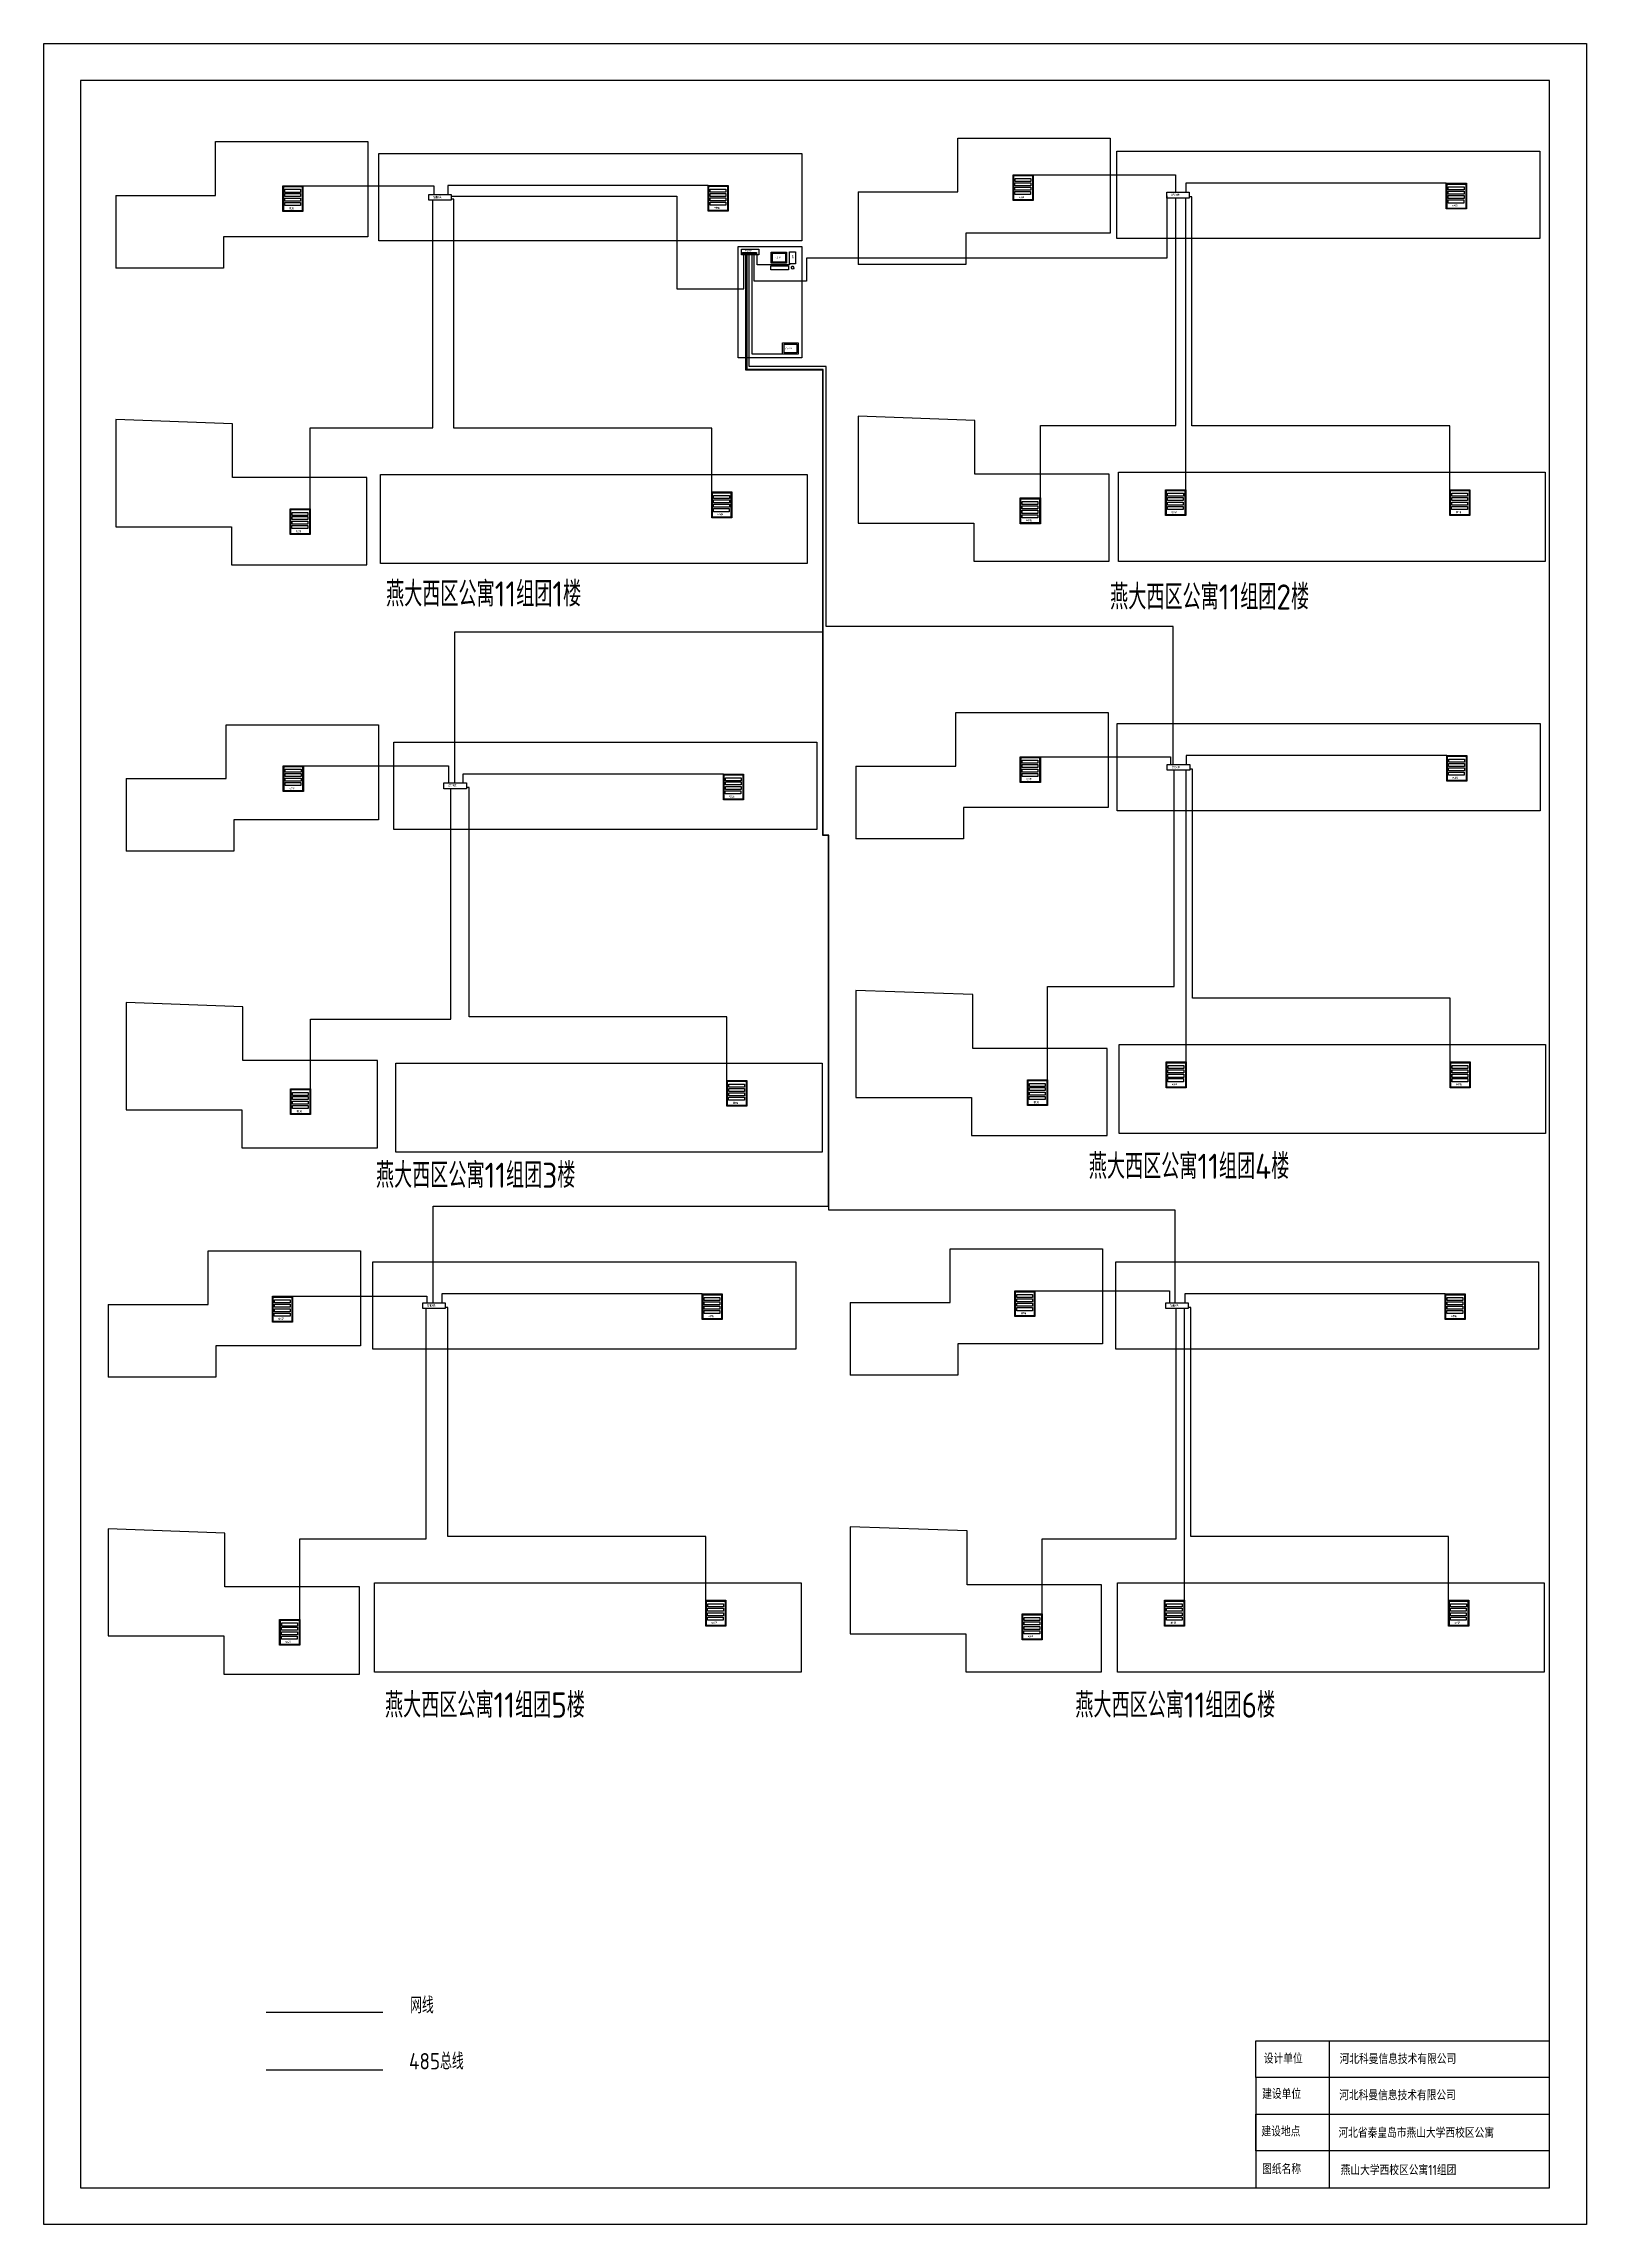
# Model space of a CAD drawing. Header units: millimetres. Extents: x 286 to 1652, y 942 to 1614.
# Drawn here: x 1208 to 1418, y 941.8 to 1238.8 of the extents above; entities that cross this region are included whole.
import ezdxf

# ---------------------------------------------------------------- set-up
doc = ezdxf.new("R2010")
doc.units = ezdxf.units.MM
for name, color, linetype in [('485总线', 7, 'Continuous'), ('网线', 7, 'Continuous'), ('设备图', 7, 'Continuous')]:
    doc.layers.add(name, color=color, linetype=linetype)
doc.styles.add('Annotative', font='gbenor.shx', dxfattribs={"bigfont": 'gbcbig.shx'})
doc.styles.get("Standard").update_dxf_attribs({"font": 'gbenor.shx', "bigfont": 'gbcbig.shx'})

msp = doc.modelspace()

# ---------------------------------------------------------------- linework, layer by layer
for p, q in [((1207.97, 1238.76), (1417.97, 1238.76)), ((1207.97, 941.76), (1207.97, 1238.76)), ((1417.97, 1238.76), (1417.97, 941.76)), ((1212.97, 1233.76), (1212.97, 946.76)), ((1412.97, 1233.76), (1212.97, 1233.76)), ((1412.97, 946.76), (1412.97, 1233.76)), ((1231.37, 1218.1), (1231.37, 1225.42)), ((1231.37, 1225.42), (1252.1, 1225.42)), ((1252.1, 1225.42), (1252.1, 1212.46)), ((1332.43, 1218.57), (1332.43, 1225.89)), ((1332.43, 1225.89), (1353.16, 1225.89)), ((1353.16, 1225.89), (1353.16, 1212.94)), ((1217.78, 1218.1), (1231.37, 1218.1)), ((1318.84, 1218.57), (1332.43, 1218.57)), ((1252.1, 1212.46), (1232.44, 1212.46)), ((1232.44, 1212.46), (1232.44, 1208.2)), ((1353.16, 1212.94), (1333.5, 1212.94)), ((1333.5, 1212.94), (1333.5, 1208.67)), ((1232.44, 1208.2), (1217.78, 1208.2)), ((1333.5, 1208.67), (1318.84, 1208.67)), ((1334.73, 1187.45), (1318.84, 1188.03)), ((1233.67, 1186.98), (1217.78, 1187.56)), ((1233.67, 1179.67), (1233.67, 1186.98)), ((1334.73, 1180.14), (1334.73, 1187.45)), ((1251.96, 1179.67), (1233.67, 1179.67)), ((1251.96, 1167.78), (1251.96, 1179.67)), ((1353.02, 1180.14), (1334.73, 1180.14)), ((1353.02, 1168.26), (1353.02, 1180.14)), ((1318.84, 1173.44), (1334.58, 1173.44)), ((1334.58, 1173.44), (1334.58, 1168.26)), ((1217.78, 1172.96), (1233.52, 1172.96)), ((1233.52, 1172.96), (1233.52, 1167.78)), ((1233.52, 1167.78), (1251.96, 1167.78)), ((1334.58, 1168.26), (1353.02, 1168.26)), ((1332.13, 1140.36), (1332.13, 1147.67)), ((1332.13, 1147.67), (1352.86, 1147.67)), ((1352.86, 1147.67), (1352.86, 1134.72)), ((1232.81, 1138.69), (1232.81, 1146.01)), ((1232.81, 1146.01), (1253.54, 1146.01)), ((1253.54, 1146.01), (1253.54, 1133.06)), ((1219.21, 1138.69), (1232.81, 1138.69)), ((1318.54, 1140.36), (1332.13, 1140.36)), ((1352.86, 1134.72), (1333.2, 1134.72)), ((1333.2, 1134.72), (1333.2, 1130.45)), ((1253.54, 1133.06), (1233.87, 1133.06)), ((1233.87, 1133.06), (1233.87, 1128.79)), ((1233.87, 1128.79), (1219.21, 1128.79)), ((1333.2, 1130.45), (1318.54, 1130.45)), ((1235.1, 1107.57), (1219.21, 1108.15)), ((1334.43, 1109.24), (1318.54, 1109.81)), ((1334.43, 1101.92), (1334.43, 1109.24)), ((1235.1, 1100.26), (1235.1, 1107.57)), ((1352.72, 1101.92), (1334.43, 1101.92)), ((1352.72, 1090.04), (1352.72, 1101.92)), ((1253.4, 1100.26), (1235.1, 1100.26)), ((1253.4, 1088.37), (1253.4, 1100.26)), ((1219.21, 1093.56), (1234.95, 1093.56)), ((1234.95, 1093.56), (1234.95, 1088.37)), ((1318.54, 1095.22), (1334.28, 1095.22)), ((1334.28, 1095.22), (1334.28, 1090.04)), ((1334.28, 1090.04), (1352.72, 1090.04)), ((1234.95, 1088.37), (1253.4, 1088.37)), ((1230.35, 1067.03), (1230.35, 1074.35)), ((1230.35, 1074.35), (1251.08, 1074.35)), ((1251.08, 1074.35), (1251.08, 1061.4)), ((1331.37, 1067.32), (1331.37, 1074.63)), ((1331.37, 1074.63), (1352.1, 1074.63)), ((1352.1, 1074.63), (1352.1, 1061.68)), ((1216.76, 1067.03), (1230.35, 1067.03)), ((1317.77, 1067.32), (1331.37, 1067.32)), ((1251.08, 1061.4), (1231.42, 1061.4)), ((1231.42, 1061.4), (1231.42, 1057.13)), ((1352.1, 1061.68), (1332.43, 1061.68)), ((1332.43, 1061.68), (1332.43, 1057.41)), ((1332.43, 1057.41), (1317.77, 1057.41)), ((1231.42, 1057.13), (1216.76, 1057.13)), ((1333.67, 1036.2), (1317.77, 1036.77)), ((1232.65, 1035.91), (1216.76, 1036.49)), ((1232.65, 1028.6), (1232.65, 1035.91)), ((1333.67, 1028.88), (1333.67, 1036.2)), ((1250.94, 1028.6), (1232.65, 1028.6)), ((1250.94, 1016.71), (1250.94, 1028.6)), ((1351.96, 1028.88), (1333.67, 1028.88)), ((1351.96, 1017), (1351.96, 1028.88)), ((1216.76, 1021.9), (1232.5, 1021.9)), ((1232.5, 1021.9), (1232.5, 1016.71)), ((1317.77, 1022.18), (1333.51, 1022.18)), ((1333.51, 1022.18), (1333.51, 1017)), ((1232.5, 1016.71), (1250.94, 1016.71)), ((1333.51, 1017), (1351.96, 1017)), ((1372.97, 961.76), (1372.97, 966.76)), ((1372.97, 966.76), (1412.97, 966.76)), ((1372.97, 966.76), (1382.97, 966.76)), ((1382.97, 966.76), (1382.97, 946.76)), ((1412.97, 961.76), (1372.97, 961.76)), ((1372.97, 961.76), (1372.97, 946.76)), ((1412.97, 956.76), (1412.97, 961.76)), ((1372.97, 951.76), (1372.97, 956.76)), ((1372.97, 956.76), (1412.97, 956.76)), ((1412.97, 951.76), (1372.97, 951.76)), ((1412.97, 946.76), (1412.97, 951.76)), ((1212.97, 946.76), (1412.97, 946.76)), ((1412.97, 946.76), (1412.97, 946.76)), ((1417.97, 941.76), (1207.97, 941.76))]:
    msp.add_line(p, q)
for points in [[(1253.58, 1223.8), (1311.16, 1223.8), (1311.16, 1211.9), (1253.58, 1211.9)], [(1354.06, 1224.11), (1411.63, 1224.11), (1411.63, 1212.21), (1354.06, 1212.21)], [(1302.51, 1211.15), (1311.18, 1211.15), (1311.18, 1195.95), (1302.51, 1195.95)], [(1253.83, 1180.09), (1311.89, 1180.09), (1311.89, 1167.94), (1253.83, 1167.94)], [(1354.3, 1180.39), (1412.36, 1180.39), (1412.36, 1168.25), (1354.3, 1168.25)], [(1255.64, 1143.65), (1313.22, 1143.65), (1313.22, 1131.75), (1255.64, 1131.75)], [(1354.11, 1146.17), (1411.68, 1146.17), (1411.68, 1134.27), (1354.11, 1134.27)], [(1354.35, 1102.46), (1412.41, 1102.46), (1412.41, 1090.31), (1354.35, 1090.31)], [(1255.89, 1099.93), (1313.95, 1099.93), (1313.95, 1087.79), (1255.89, 1087.79)], [(1252.77, 1072.85), (1310.35, 1072.85), (1310.35, 1060.95), (1252.77, 1060.95)], [(1353.9, 1072.85), (1411.47, 1072.85), (1411.47, 1060.95), (1353.9, 1060.95)], [(1253.01, 1029.14), (1311.08, 1029.14), (1311.08, 1016.99), (1253.01, 1016.99)], [(1354.14, 1029.14), (1412.2, 1029.14), (1412.2, 1016.99), (1354.14, 1016.99)]]:
    msp.add_lwpolyline(points, close=True)
at = {"layer": '485总线', "color": 5}
for p, q in [((1342.65, 1220.89), (1362.02, 1220.89)), ((1362.02, 1220.89), (1362.02, 1218.54)), ((1243.27, 1219.41), (1261.1, 1219.41)), ((1261.1, 1219.41), (1261.1, 1218.23)), ((1298.43, 1219.44), (1262.99, 1219.44)), ((1262.99, 1219.44), (1262.99, 1218.23)), ((1362.1, 1186.75), (1362.1, 1217.73)), ((1363.43, 1178.01), (1363.43, 1217.73)), ((1398.9, 1219.74), (1363.46, 1219.74)), ((1363.46, 1219.74), (1363.46, 1218.54)), ((1364.28, 1217.9), (1363.92, 1217.9)), ((1364.28, 1186.69), (1364.28, 1217.9)), ((1260.95, 1186.42), (1260.95, 1217.43)), ((1263.81, 1217.59), (1263.44, 1217.59)), ((1263.81, 1186.38), (1263.81, 1217.59)), ((1244.25, 1175.41), (1244.25, 1186.42)), ((1244.25, 1186.42), (1260.95, 1186.42)), ((1298.9, 1186.38), (1263.81, 1186.38)), ((1298.9, 1177.7), (1298.9, 1186.38)), ((1343.64, 1176.89), (1343.64, 1186.75)), ((1343.64, 1186.75), (1362.1, 1186.75)), ((1399.37, 1186.69), (1364.28, 1186.69)), ((1399.37, 1178.01), (1399.37, 1186.69)), ((1343.64, 1141.65), (1361.35, 1141.65)), ((1361.35, 1141.65), (1361.35, 1140.6)), ((1398.95, 1141.81), (1363.51, 1141.81)), ((1363.51, 1141.81), (1363.51, 1140.6)), ((1243.32, 1140.42), (1263.08, 1140.42)), ((1263.08, 1140.42), (1263.08, 1138.08)), ((1300.49, 1139.28), (1265.05, 1139.28)), ((1265.05, 1139.28), (1265.05, 1138.08)), ((1361.84, 1110.37), (1361.84, 1139.8)), ((1363.48, 1100.08), (1363.48, 1139.8)), ((1364.33, 1139.96), (1363.97, 1139.96)), ((1364.33, 1108.75), (1364.33, 1139.96)), ((1263.4, 1105.92), (1263.4, 1137.27)), ((1265.87, 1137.44), (1265.51, 1137.44)), ((1265.87, 1106.23), (1265.87, 1137.44)), ((1344.62, 1097.65), (1344.62, 1110.37)), ((1344.62, 1110.37), (1361.84, 1110.37)), ((1399.42, 1108.75), (1364.33, 1108.75)), ((1399.42, 1100.08), (1399.42, 1108.75)), ((1244.3, 1096.42), (1244.3, 1105.92)), ((1244.3, 1105.92), (1263.4, 1105.92)), ((1300.96, 1106.23), (1265.87, 1106.23)), ((1300.96, 1097.55), (1300.96, 1106.23)), ((1241.85, 1068.16), (1260.12, 1068.16)), ((1260.05, 1035.13), (1260.05, 1066.48)), ((1260.12, 1068.16), (1260.12, 1067.28)), ((1297.61, 1068.49), (1262.18, 1068.49)), ((1262.18, 1068.49), (1262.18, 1067.28)), ((1263, 1066.64), (1262.63, 1066.64)), ((1263, 1035.43), (1263, 1066.64)), ((1342.9, 1068.89), (1361.22, 1068.89)), ((1361.22, 1068.89), (1361.22, 1067.28)), ((1362.15, 1035.12), (1362.15, 1066.48)), ((1363.27, 1026.76), (1363.27, 1066.48)), ((1398.74, 1068.49), (1363.3, 1068.49)), ((1363.3, 1068.49), (1363.3, 1067.28)), ((1364.12, 1066.64), (1363.76, 1066.64)), ((1364.12, 1035.43), (1364.12, 1066.64)), ((1242.83, 1024.16), (1242.83, 1035.13)), ((1242.83, 1035.13), (1260.05, 1035.13)), ((1298.09, 1035.43), (1263, 1035.43)), ((1298.09, 1026.76), (1298.09, 1035.43)), ((1343.89, 1024.9), (1343.89, 1035.12)), ((1343.89, 1035.12), (1362.15, 1035.12)), ((1399.21, 1035.43), (1364.12, 1035.43)), ((1399.21, 1026.76), (1399.21, 1035.43))]:
    msp.add_line(p, q, dxfattribs=at)
at = {"layer": '网线', "color": 3}
for p, q in [((1263.44, 1217.97), (1294.14, 1217.97)), ((1294.14, 1217.97), (1294.14, 1205.36)), ((1360.86, 1218.02), (1360.86, 1209.56)), ((1303.26, 1205.36), (1303.26, 1209.98)), ((1303.55, 1194.27), (1303.55, 1209.98)), ((1303.64, 1194.29), (1303.64, 1209.98)), ((1303.73, 1194.38), (1303.73, 1209.98)), ((1304.02, 1194.79), (1304.02, 1209.98)), ((1304.43, 1196.48), (1304.43, 1209.98)), ((1304.7, 1206.43), (1304.7, 1209.98)), ((1305.09, 1208.63), (1305.09, 1209.98)), ((1360.86, 1209.56), (1311.81, 1209.56)), ((1311.81, 1209.56), (1311.81, 1206.43)), ((1311.81, 1206.43), (1304.7, 1206.43)), ((1309.51, 1208.63), (1305.09, 1208.63)), ((1309.51, 1208.78), (1309.51, 1208.63)), ((1294.14, 1205.36), (1303.26, 1205.36)), ((1314.02, 1194.27), (1303.55, 1194.27)), ((1314.03, 1194.29), (1303.64, 1194.29)), ((1314.07, 1194.38), (1303.73, 1194.38)), ((1314.49, 1194.79), (1304.02, 1194.79)), ((1308.56, 1196.48), (1304.43, 1196.48)), ((1314.02, 1158.64), (1314.02, 1194.27)), ((1314.03, 1130.91), (1314.03, 1194.29)), ((1314.07, 1130.94), (1314.07, 1194.38)), ((1314.49, 1159.37), (1314.49, 1194.79)), ((1263.96, 1138.08), (1263.96, 1158.64)), ((1263.96, 1158.64), (1314.02, 1158.64)), ((1361.72, 1159.37), (1314.49, 1159.37)), ((1361.72, 1140.6), (1361.72, 1159.37)), ((1314.82, 1130.91), (1314.03, 1130.91)), ((1314.85, 1130.94), (1314.07, 1130.94)), ((1314.82, 1080.44), (1314.82, 1130.91)), ((1314.85, 1079.89), (1314.85, 1130.94)), ((1260.98, 1067.28), (1260.98, 1080.44)), ((1260.98, 1080.44), (1314.82, 1080.44)), ((1361.97, 1079.89), (1314.85, 1079.89)), ((1361.97, 1067.28), (1361.97, 1079.89)), ((1238.27, 970.68), (1254.16, 970.68))]:
    msp.add_line(p, q, dxfattribs=at)
at = {"layer": '网线', "color": 5}
msp.add_line((1238.27, 962.79), (1254.15, 962.79), dxfattribs=at)
at = {"layer": '设备图'}
for p, q in [((1217.78, 1218.1), (1217.78, 1208.2)), ((1318.84, 1218.57), (1318.84, 1208.67)), ((1318.84, 1188.03), (1318.84, 1173.44)), ((1217.78, 1187.56), (1217.78, 1172.96)), ((1219.21, 1138.69), (1219.21, 1128.79)), ((1318.54, 1140.36), (1318.54, 1130.45)), ((1219.21, 1108.15), (1219.21, 1093.56)), ((1318.54, 1109.81), (1318.54, 1095.22)), ((1216.76, 1067.03), (1216.76, 1057.13)), ((1317.77, 1067.32), (1317.77, 1057.41)), ((1317.77, 1036.77), (1317.77, 1022.18)), ((1216.76, 1036.49), (1216.76, 1021.9))]:
    msp.add_line(p, q, dxfattribs=at)
for points in [[(1339.92, 1220.89), (1342.65, 1220.89), (1342.65, 1217.38), (1339.92, 1217.38)], [(1340.02, 1220.78), (1342.55, 1220.78), (1342.55, 1217.47), (1340.02, 1217.47)], [(1240.53, 1219.41), (1243.27, 1219.41), (1243.27, 1215.9), (1240.53, 1215.9)], [(1240.64, 1219.3), (1243.17, 1219.3), (1243.17, 1216), (1240.64, 1216)], [(1240.8, 1218.34), (1242.95, 1218.34), (1242.95, 1217.93), (1240.8, 1217.93)], [(1240.8, 1217.73), (1242.95, 1217.73), (1242.95, 1217.31), (1240.8, 1217.31)], [(1240.81, 1218.92), (1242.95, 1218.92), (1242.95, 1218.5), (1240.81, 1218.5)], [(1260.39, 1218.23), (1263.44, 1218.23), (1263.44, 1217.43), (1260.39, 1217.43)], [(1298.43, 1219.44), (1301.16, 1219.44), (1301.16, 1215.93), (1298.43, 1215.93)], [(1298.53, 1219.33), (1301.06, 1219.33), (1301.06, 1216.02), (1298.53, 1216.02)], [(1298.69, 1218.37), (1300.84, 1218.37), (1300.84, 1217.96), (1298.69, 1217.96)], [(1298.69, 1217.75), (1300.84, 1217.75), (1300.84, 1217.34), (1298.69, 1217.34)], [(1298.7, 1218.94), (1300.85, 1218.94), (1300.85, 1218.53), (1298.7, 1218.53)], [(1340.17, 1218.61), (1342.31, 1218.61), (1342.31, 1218.2), (1340.17, 1218.2)], [(1340.18, 1219.82), (1342.33, 1219.82), (1342.33, 1219.41), (1340.18, 1219.41)], [(1340.18, 1219.2), (1342.33, 1219.2), (1342.33, 1218.79), (1340.18, 1218.79)], [(1340.19, 1220.39), (1342.33, 1220.39), (1342.33, 1219.98), (1340.19, 1219.98)], [(1360.86, 1218.54), (1363.92, 1218.54), (1363.92, 1217.73), (1360.86, 1217.73)], [(1398.9, 1219.74), (1401.64, 1219.74), (1401.64, 1216.24), (1398.9, 1216.24)], [(1399.01, 1219.64), (1401.54, 1219.64), (1401.54, 1216.33), (1399.01, 1216.33)], [(1399.17, 1219.25), (1401.32, 1219.25), (1401.32, 1218.84), (1399.17, 1218.84)], [(1399.17, 1218.68), (1401.31, 1218.68), (1401.31, 1218.26), (1399.17, 1218.26)], [(1399.17, 1218.06), (1401.31, 1218.06), (1401.31, 1217.65), (1399.17, 1217.65)], [(1240.79, 1217.13), (1242.93, 1217.13), (1242.93, 1216.72), (1240.79, 1216.72)], [(1298.68, 1217.16), (1300.82, 1217.16), (1300.82, 1216.75), (1298.68, 1216.75)], [(1399.15, 1217.47), (1401.3, 1217.47), (1401.3, 1217.05), (1399.15, 1217.05)], [(1302.95, 1210.75), (1305.3, 1210.75), (1305.3, 1209.98), (1302.95, 1209.98)], [(1303.08, 1210.31), (1303.29, 1210.31), (1303.29, 1210.11), (1303.08, 1210.11)], [(1303.32, 1210.31), (1303.53, 1210.31), (1303.53, 1210.11), (1303.32, 1210.11)], [(1303.57, 1210.31), (1303.78, 1210.31), (1303.78, 1210.11), (1303.57, 1210.11)], [(1303.81, 1210.31), (1304.02, 1210.31), (1304.02, 1210.11), (1303.81, 1210.11)], [(1304.05, 1210.31), (1304.26, 1210.31), (1304.26, 1210.11), (1304.05, 1210.11)], [(1304.29, 1210.31), (1304.5, 1210.31), (1304.5, 1210.11), (1304.29, 1210.11)], [(1304.54, 1210.31), (1304.75, 1210.31), (1304.75, 1210.11), (1304.54, 1210.11)], [(1304.78, 1210.31), (1305, 1210.31), (1305, 1210.11), (1304.78, 1210.11)], [(1306.99, 1210.38), (1309.1, 1210.38), (1309.1, 1208.85), (1306.99, 1208.85)], [(1306.99, 1210.38), (1309.1, 1210.38), (1309.1, 1208.85), (1306.99, 1208.85)], [(1307.19, 1210.23), (1308.94, 1210.23), (1308.94, 1209.01), (1307.19, 1209.01)], [(1307.19, 1210.23), (1308.94, 1210.23), (1308.94, 1209.01), (1307.19, 1209.01)], [(1309.51, 1210.39), (1310.32, 1210.39), (1310.32, 1208.78), (1309.51, 1208.78)], [(1306.96, 1208.49), (1309.38, 1208.49), (1309.38, 1207.96), (1306.96, 1207.96)], [(1308.56, 1198.01), (1310.67, 1198.01), (1310.67, 1196.48), (1308.56, 1196.48)], [(1308.75, 1197.85), (1310.51, 1197.85), (1310.51, 1196.63), (1308.75, 1196.63)], [(1298.9, 1177.7), (1301.64, 1177.7), (1301.64, 1174.2), (1298.9, 1174.2)], [(1299, 1177.6), (1301.53, 1177.6), (1301.53, 1174.29), (1299, 1174.29)], [(1299.17, 1177.21), (1301.32, 1177.21), (1301.32, 1176.8), (1299.17, 1176.8)], [(1299.17, 1176.64), (1301.31, 1176.64), (1301.31, 1176.22), (1299.17, 1176.22)], [(1340.9, 1176.89), (1343.64, 1176.89), (1343.64, 1173.38), (1340.9, 1173.38)], [(1341, 1176.78), (1343.53, 1176.78), (1343.53, 1173.48), (1341, 1173.48)], [(1341.17, 1176.4), (1343.32, 1176.4), (1343.32, 1175.98), (1341.17, 1175.98)], [(1360.69, 1178.01), (1363.43, 1178.01), (1363.43, 1174.5), (1360.69, 1174.5)], [(1360.8, 1177.9), (1363.33, 1177.9), (1363.33, 1174.6), (1360.8, 1174.6)], [(1360.96, 1176.94), (1363.1, 1176.94), (1363.1, 1176.53), (1360.96, 1176.53)], [(1360.96, 1176.33), (1363.1, 1176.33), (1363.1, 1175.92), (1360.96, 1175.92)], [(1360.97, 1177.52), (1363.11, 1177.52), (1363.11, 1177.11), (1360.97, 1177.11)], [(1399.37, 1178.01), (1402.11, 1178.01), (1402.11, 1174.5), (1399.37, 1174.5)], [(1399.48, 1177.9), (1402.01, 1177.9), (1402.01, 1174.6), (1399.48, 1174.6)], [(1399.64, 1176.94), (1401.78, 1176.94), (1401.78, 1176.53), (1399.64, 1176.53)], [(1399.64, 1176.33), (1401.78, 1176.33), (1401.78, 1175.92), (1399.64, 1175.92)], [(1399.65, 1177.52), (1401.79, 1177.52), (1401.79, 1177.11), (1399.65, 1177.11)], [(1241.52, 1175.41), (1244.25, 1175.41), (1244.25, 1171.9), (1241.52, 1171.9)], [(1241.62, 1175.3), (1244.15, 1175.3), (1244.15, 1172), (1241.62, 1172)], [(1241.79, 1174.92), (1243.94, 1174.92), (1243.94, 1174.51), (1241.79, 1174.51)], [(1241.79, 1174.34), (1243.93, 1174.34), (1243.93, 1173.93), (1241.79, 1173.93)], [(1241.79, 1173.73), (1243.93, 1173.73), (1243.93, 1173.32), (1241.79, 1173.32)], [(1299.15, 1175.43), (1301.3, 1175.43), (1301.3, 1175.01), (1299.15, 1175.01)], [(1299.17, 1176.02), (1301.31, 1176.02), (1301.31, 1175.61), (1299.17, 1175.61)], [(1341.15, 1174.61), (1343.3, 1174.61), (1343.3, 1174.2), (1341.15, 1174.2)], [(1341.17, 1175.82), (1343.31, 1175.82), (1343.31, 1175.41), (1341.17, 1175.41)], [(1341.17, 1175.21), (1343.31, 1175.21), (1343.31, 1174.79), (1341.17, 1174.79)], [(1360.95, 1175.73), (1363.09, 1175.73), (1363.09, 1175.32), (1360.95, 1175.32)], [(1399.63, 1175.73), (1401.77, 1175.73), (1401.77, 1175.32), (1399.63, 1175.32)], [(1241.77, 1173.13), (1243.92, 1173.13), (1243.92, 1172.72), (1241.77, 1172.72)], [(1340.9, 1141.65), (1343.64, 1141.65), (1343.64, 1138.14), (1340.9, 1138.14)], [(1341.01, 1141.54), (1343.54, 1141.54), (1343.54, 1138.24), (1341.01, 1138.24)], [(1341.17, 1140.58), (1343.32, 1140.58), (1343.32, 1140.17), (1341.17, 1140.17)], [(1341.18, 1141.16), (1343.32, 1141.16), (1343.32, 1140.75), (1341.18, 1140.75)], [(1360.91, 1140.6), (1363.97, 1140.6), (1363.97, 1139.8), (1360.91, 1139.8)], [(1398.95, 1141.81), (1401.69, 1141.81), (1401.69, 1138.3), (1398.95, 1138.3)], [(1399.06, 1141.7), (1401.59, 1141.7), (1401.59, 1138.39), (1399.06, 1138.39)], [(1399.22, 1140.74), (1401.36, 1140.74), (1401.36, 1140.33), (1399.22, 1140.33)], [(1399.23, 1141.31), (1401.37, 1141.31), (1401.37, 1140.9), (1399.23, 1140.9)], [(1240.58, 1140.42), (1243.32, 1140.42), (1243.32, 1136.91), (1240.58, 1136.91)], [(1240.69, 1140.31), (1243.22, 1140.31), (1243.22, 1137.01), (1240.69, 1137.01)], [(1240.84, 1138.14), (1242.98, 1138.14), (1242.98, 1137.73), (1240.84, 1137.73)], [(1240.85, 1139.35), (1243, 1139.35), (1243, 1138.94), (1240.85, 1138.94)], [(1240.85, 1138.74), (1243, 1138.74), (1243, 1138.33), (1240.85, 1138.33)], [(1240.86, 1139.93), (1243, 1139.93), (1243, 1139.52), (1240.86, 1139.52)], [(1262.45, 1138.08), (1265.51, 1138.08), (1265.51, 1137.27), (1262.45, 1137.27)], [(1300.49, 1139.28), (1303.23, 1139.28), (1303.23, 1135.77), (1300.49, 1135.77)], [(1300.59, 1139.17), (1303.12, 1139.17), (1303.12, 1135.87), (1300.59, 1135.87)], [(1300.76, 1138.79), (1302.91, 1138.79), (1302.91, 1138.38), (1300.76, 1138.38)], [(1300.76, 1138.21), (1302.9, 1138.21), (1302.9, 1137.8), (1300.76, 1137.8)], [(1300.76, 1137.6), (1302.9, 1137.6), (1302.9, 1137.19), (1300.76, 1137.19)], [(1341.16, 1139.37), (1343.3, 1139.37), (1343.3, 1138.96), (1341.16, 1138.96)], [(1341.17, 1139.97), (1343.32, 1139.97), (1343.32, 1139.56), (1341.17, 1139.56)], [(1399.21, 1139.53), (1401.35, 1139.53), (1401.35, 1139.12), (1399.21, 1139.12)], [(1399.22, 1140.12), (1401.36, 1140.12), (1401.36, 1139.71), (1399.22, 1139.71)], [(1300.74, 1137), (1302.89, 1137), (1302.89, 1136.59), (1300.74, 1136.59)], [(1360.75, 1100.08), (1363.48, 1100.08), (1363.48, 1096.57), (1360.75, 1096.57)], [(1360.85, 1099.97), (1363.38, 1099.97), (1363.38, 1096.66), (1360.85, 1096.66)], [(1361.01, 1099.01), (1363.16, 1099.01), (1363.16, 1098.6), (1361.01, 1098.6)], [(1361.02, 1099.58), (1363.16, 1099.58), (1363.16, 1099.17), (1361.02, 1099.17)], [(1399.42, 1100.08), (1402.16, 1100.08), (1402.16, 1096.57), (1399.42, 1096.57)], [(1399.53, 1099.97), (1402.06, 1099.97), (1402.06, 1096.66), (1399.53, 1096.66)], [(1399.69, 1099.01), (1401.84, 1099.01), (1401.84, 1098.6), (1399.69, 1098.6)], [(1399.7, 1099.58), (1401.84, 1099.58), (1401.84, 1099.17), (1399.7, 1099.17)], [(1241.57, 1096.42), (1244.3, 1096.42), (1244.3, 1092.91), (1241.57, 1092.91)], [(1241.67, 1096.32), (1244.2, 1096.32), (1244.2, 1093.01), (1241.67, 1093.01)], [(1241.84, 1095.93), (1243.99, 1095.93), (1243.99, 1095.52), (1241.84, 1095.52)], [(1300.96, 1097.55), (1303.7, 1097.55), (1303.7, 1094.04), (1300.96, 1094.04)], [(1301.07, 1097.44), (1303.59, 1097.44), (1303.59, 1094.14), (1301.07, 1094.14)], [(1301.23, 1097.06), (1303.38, 1097.06), (1303.38, 1096.65), (1301.23, 1096.65)], [(1301.23, 1096.48), (1303.37, 1096.48), (1303.37, 1096.07), (1301.23, 1096.07)], [(1341.89, 1097.65), (1344.62, 1097.65), (1344.62, 1094.14), (1341.89, 1094.14)], [(1341.99, 1097.54), (1344.52, 1097.54), (1344.52, 1094.24), (1341.99, 1094.24)], [(1342.15, 1096.58), (1344.3, 1096.58), (1344.3, 1096.17), (1342.15, 1096.17)], [(1342.15, 1095.97), (1344.3, 1095.97), (1344.3, 1095.56), (1342.15, 1095.56)], [(1342.16, 1097.16), (1344.31, 1097.16), (1344.31, 1096.75), (1342.16, 1096.75)], [(1361, 1097.8), (1363.14, 1097.8), (1363.14, 1097.39), (1361, 1097.39)], [(1361.01, 1098.39), (1363.16, 1098.39), (1363.16, 1097.98), (1361.01, 1097.98)], [(1399.68, 1097.8), (1401.82, 1097.8), (1401.82, 1097.39), (1399.68, 1097.39)], [(1399.69, 1098.39), (1401.84, 1098.39), (1401.84, 1097.98), (1399.69, 1097.98)], [(1241.82, 1094.15), (1243.97, 1094.15), (1243.97, 1093.73), (1241.82, 1093.73)], [(1241.84, 1095.36), (1243.98, 1095.36), (1243.98, 1094.94), (1241.84, 1094.94)], [(1241.84, 1094.74), (1243.98, 1094.74), (1243.98, 1094.33), (1241.84, 1094.33)], [(1301.21, 1095.27), (1303.36, 1095.27), (1303.36, 1094.86), (1301.21, 1094.86)], [(1301.23, 1095.87), (1303.37, 1095.87), (1303.37, 1095.46), (1301.23, 1095.46)], [(1342.14, 1095.37), (1344.28, 1095.37), (1344.28, 1094.96), (1342.14, 1094.96)], [(1239.11, 1068.16), (1241.85, 1068.16), (1241.85, 1064.65), (1239.11, 1064.65)], [(1239.21, 1068.05), (1241.74, 1068.05), (1241.74, 1064.74), (1239.21, 1064.74)], [(1239.38, 1067.66), (1241.53, 1067.66), (1241.53, 1067.25), (1239.38, 1067.25)], [(1239.38, 1067.09), (1241.52, 1067.09), (1241.52, 1066.68), (1239.38, 1066.68)], [(1239.38, 1066.47), (1241.52, 1066.47), (1241.52, 1066.06), (1239.38, 1066.06)], [(1259.57, 1067.28), (1262.63, 1067.28), (1262.63, 1066.48), (1259.57, 1066.48)], [(1297.61, 1068.49), (1300.35, 1068.49), (1300.35, 1064.98), (1297.61, 1064.98)], [(1297.72, 1068.38), (1300.25, 1068.38), (1300.25, 1065.07), (1297.72, 1065.07)], [(1297.88, 1067.42), (1300.03, 1067.42), (1300.03, 1067.01), (1297.88, 1067.01)], [(1297.88, 1066.8), (1300.03, 1066.8), (1300.03, 1066.39), (1297.88, 1066.39)], [(1297.89, 1067.99), (1300.03, 1067.99), (1300.03, 1067.58), (1297.89, 1067.58)], [(1340.17, 1068.89), (1342.9, 1068.89), (1342.9, 1065.39), (1340.17, 1065.39)], [(1340.27, 1068.79), (1342.8, 1068.79), (1342.8, 1065.48), (1340.27, 1065.48)], [(1340.42, 1066.62), (1342.56, 1066.62), (1342.56, 1066.2), (1340.42, 1066.2)], [(1340.43, 1067.83), (1342.58, 1067.83), (1342.58, 1067.41), (1340.43, 1067.41)], [(1340.43, 1067.21), (1342.58, 1067.21), (1342.58, 1066.8), (1340.43, 1066.8)], [(1340.44, 1068.4), (1342.58, 1068.4), (1342.58, 1067.99), (1340.44, 1067.99)], [(1360.7, 1067.28), (1363.76, 1067.28), (1363.76, 1066.48), (1360.7, 1066.48)], [(1398.74, 1068.49), (1401.48, 1068.49), (1401.48, 1064.98), (1398.74, 1064.98)], [(1398.85, 1068.38), (1401.38, 1068.38), (1401.38, 1065.07), (1398.85, 1065.07)], [(1399.01, 1067.42), (1401.15, 1067.42), (1401.15, 1067.01), (1399.01, 1067.01)], [(1399.01, 1066.8), (1401.15, 1066.8), (1401.15, 1066.39), (1399.01, 1066.39)], [(1399.02, 1067.99), (1401.16, 1067.99), (1401.16, 1067.58), (1399.02, 1067.58)], [(1239.36, 1065.88), (1241.51, 1065.88), (1241.51, 1065.47), (1239.36, 1065.47)], [(1297.87, 1066.21), (1300.01, 1066.21), (1300.01, 1065.8), (1297.87, 1065.8)], [(1398.99, 1066.21), (1401.14, 1066.21), (1401.14, 1065.8), (1398.99, 1065.8)], [(1298.09, 1026.76), (1300.82, 1026.76), (1300.82, 1023.25), (1298.09, 1023.25)], [(1298.19, 1026.65), (1300.72, 1026.65), (1300.72, 1023.34), (1298.19, 1023.34)], [(1298.35, 1025.69), (1300.5, 1025.69), (1300.5, 1025.28), (1298.35, 1025.28)], [(1298.35, 1025.07), (1300.5, 1025.07), (1300.5, 1024.66), (1298.35, 1024.66)], [(1298.36, 1026.26), (1300.5, 1026.26), (1300.5, 1025.85), (1298.36, 1025.85)], [(1341.15, 1024.9), (1343.89, 1024.9), (1343.89, 1021.39), (1341.15, 1021.39)], [(1341.25, 1024.79), (1343.78, 1024.79), (1343.78, 1021.48), (1341.25, 1021.48)], [(1360.53, 1026.76), (1363.27, 1026.76), (1363.27, 1023.25), (1360.53, 1023.25)], [(1360.64, 1026.65), (1363.17, 1026.65), (1363.17, 1023.34), (1360.64, 1023.34)], [(1360.8, 1025.69), (1362.94, 1025.69), (1362.94, 1025.28), (1360.8, 1025.28)], [(1360.8, 1025.07), (1362.94, 1025.07), (1362.94, 1024.66), (1360.8, 1024.66)], [(1360.81, 1026.26), (1362.95, 1026.26), (1362.95, 1025.85), (1360.81, 1025.85)], [(1399.21, 1026.76), (1401.95, 1026.76), (1401.95, 1023.25), (1399.21, 1023.25)], [(1399.32, 1026.65), (1401.85, 1026.65), (1401.85, 1023.34), (1399.32, 1023.34)], [(1399.48, 1025.69), (1401.62, 1025.69), (1401.62, 1025.28), (1399.48, 1025.28)], [(1399.48, 1025.07), (1401.62, 1025.07), (1401.62, 1024.66), (1399.48, 1024.66)], [(1399.49, 1026.26), (1401.63, 1026.26), (1401.63, 1025.85), (1399.49, 1025.85)], [(1240.09, 1024.16), (1242.83, 1024.16), (1242.83, 1020.65), (1240.09, 1020.65)], [(1240.2, 1024.05), (1242.73, 1024.05), (1242.73, 1020.74), (1240.2, 1020.74)], [(1240.35, 1021.88), (1242.49, 1021.88), (1242.49, 1021.47), (1240.35, 1021.47)], [(1240.36, 1023.09), (1242.5, 1023.09), (1242.5, 1022.68), (1240.36, 1022.68)], [(1240.36, 1022.47), (1242.5, 1022.47), (1242.5, 1022.06), (1240.36, 1022.06)], [(1240.37, 1023.67), (1242.51, 1023.67), (1242.51, 1023.25), (1240.37, 1023.25)], [(1298.34, 1024.48), (1300.48, 1024.48), (1300.48, 1024.07), (1298.34, 1024.07)], [(1341.4, 1022.62), (1343.55, 1022.62), (1343.55, 1022.21), (1341.4, 1022.21)], [(1341.42, 1024.4), (1343.57, 1024.4), (1343.57, 1023.99), (1341.42, 1023.99)], [(1341.42, 1023.83), (1343.56, 1023.83), (1343.56, 1023.42), (1341.42, 1023.42)], [(1341.42, 1023.21), (1343.56, 1023.21), (1343.56, 1022.8), (1341.42, 1022.8)], [(1360.79, 1024.48), (1362.93, 1024.48), (1362.93, 1024.07), (1360.79, 1024.07)], [(1399.47, 1024.48), (1401.61, 1024.48), (1401.61, 1024.07), (1399.47, 1024.07)]]:
    msp.add_lwpolyline(points, close=True, dxfattribs=at)
msp.add_ellipse((1309.91, 1208.27), major_axis=(0.086, -0.205), ratio=0.684846, dxfattribs=at)

# ---------------------------------------------------------------- texts
for s, height, p in [('燕大西区公寓11组团1楼', 3.4227, (1254.58, 1162.1)), ('燕大西区公寓11组团2楼', 3.4227, (1353.14, 1161.69)), ('燕大西区公寓11组团4楼', 3.4227, (1350.24, 1084.15)), ('燕大西区公寓11组团3楼', 3.4227, (1253.2, 1082.93)), ('燕大西区公寓11组团5楼', 3.4227, (1254.43, 1010.78)), ('燕大西区公寓11组团6楼', 3.4227, (1348.4, 1010.78)), ('设计单位', 1.393, (1374.05, 963.66)), ('河北科曼信息技术有限公司', 1.3934, (1384.37, 963.61)), ('建设单位', 1.393, (1373.84, 958.84)), ('河北科曼信息技术有限公司', 1.3934, (1384.32, 958.67)), ('建设地点', 1.393, (1373.74, 953.74)), ('河北省秦皇岛市燕山大学西校区公寓', 1.3934, (1384.22, 953.55)), ('图纸名称', 1.393, (1373.84, 948.61)), ('燕山大学西校区公寓11组团', 1.3934, (1384.52, 948.47))]:
    msp.add_text(s, height=height).set_placement(p)
at = {"layer": '网线'}
for s, p in [('网线', (1257.86, 970.5)), ('485总线', (1257.7, 962.87))]:
    msp.add_text(s, height=2.224, dxfattribs=at).set_placement(p)
at = {"layer": '设备图', "style": 'Annotative'}
for s, height, p in [('智能网关', 0.276, (1261, 1217.7)), ('电控箱', 0.244, (1340.71, 1217.68)), ('智能网关', 0.276, (1361.48, 1218.01)), ('电控箱', 0.244, (1241.33, 1216.2)), ('电控箱', 0.244, (1299.22, 1216.23)), ('电控箱', 0.244, (1399.7, 1216.54)), ('网络交换机', 0.19, (1303.42, 1210.45)), ('监控显示器', 0.173, (1307.41, 1209.52)), ('宿舍信息终端', 0.173, (1308.81, 1197.15)), ('电控箱', 0.244, (1299.69, 1174.5)), ('电控箱', 0.244, (1341.69, 1173.68)), ('电控箱', 0.244, (1361.49, 1174.81)), ('电控箱', 0.244, (1400.17, 1174.81)), ('电控箱', 0.244, (1242.31, 1172.21)), ('智能网关', 0.276, (1263.06, 1137.55)), ('电控箱', 0.244, (1341.7, 1138.45)), ('智能网关', 0.276, (1361.53, 1140.07)), ('电控箱', 0.244, (1399.75, 1138.6)), ('电控箱', 0.244, (1241.38, 1137.22)), ('电控箱', 0.244, (1301.28, 1136.08)), ('电控箱', 0.244, (1361.54, 1096.87)), ('电控箱', 0.244, (1400.22, 1096.87)), ('电控箱', 0.244, (1242.36, 1093.22)), ('电控箱', 0.244, (1301.76, 1094.35)), ('电控箱', 0.244, (1342.68, 1094.45)), ('智能网关', 0.276, (1260.19, 1066.75)), ('智能网关', 0.276, (1361.32, 1066.75)), ('电控箱', 0.244, (1239.9, 1064.95)), ('电控箱', 0.244, (1298.41, 1065.28)), ('电控箱', 0.244, (1340.96, 1065.69)), ('电控箱', 0.244, (1399.54, 1065.28)), ('电控箱', 0.244, (1298.88, 1023.55)), ('电控箱', 0.244, (1341.94, 1021.69)), ('电控箱', 0.244, (1361.33, 1023.55)), ('电控箱', 0.244, (1400.01, 1023.55)), ('电控箱', 0.244, (1240.89, 1020.95))]:
    msp.add_text(s, height=height, dxfattribs=at).set_placement(p)
msp.add_text('工作站', height=0.16, rotation=270, dxfattribs=at).set_placement((1309.84, 1209.99))

doc.saveas('drawing.dxf')
